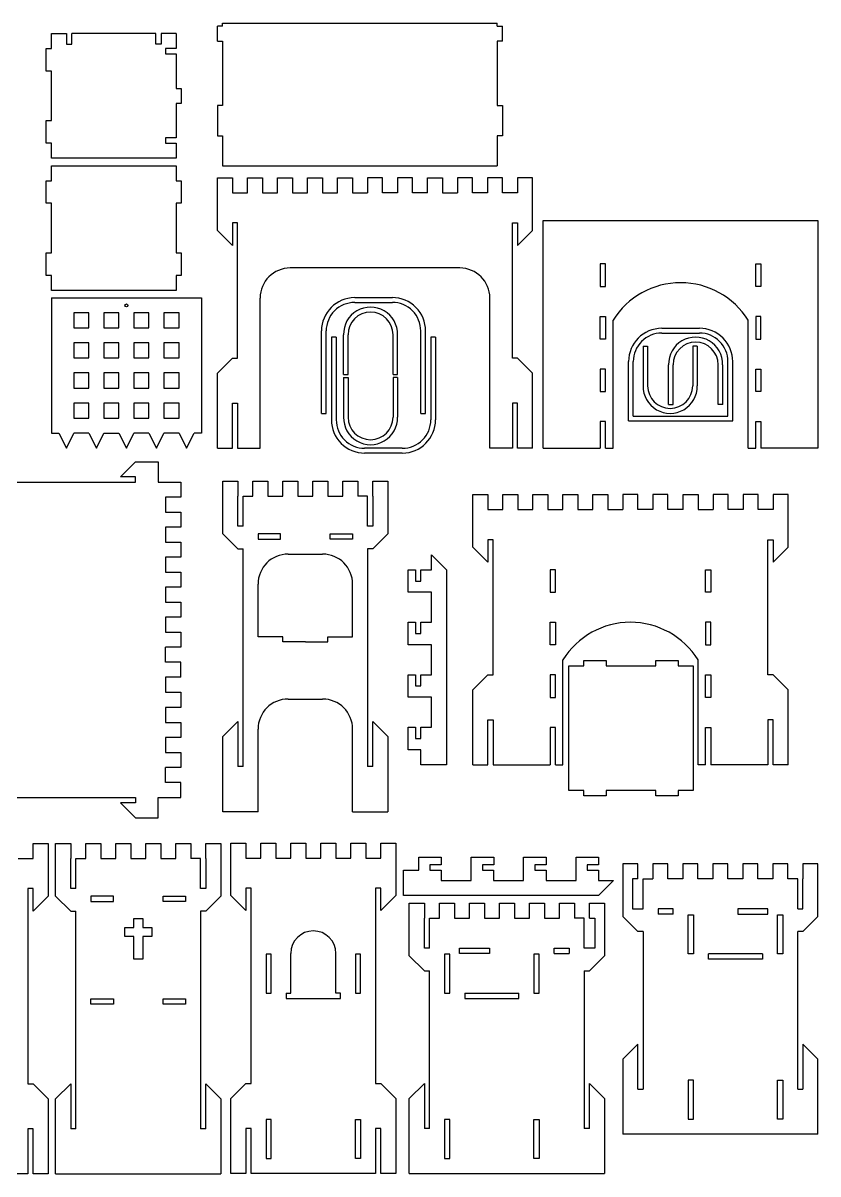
# Model space of a CAD drawing. Header units: millimetres. Extents: x 3 to 1433, y 3 to 703.
# Drawn here: x 417 to 897, y 3 to 697 of the extents above; entities that cross this region are included whole.
import ezdxf

# ---------------------------------------------------------------- set-up
doc = ezdxf.new("R2010")
doc.units = ezdxf.units.MM

msp = doc.modelspace()

# ---------------------------------------------------------------- linework, layer by layer
for p, q in [((537.02, 695.44), (533.85, 695.44)), ((533.85, 686.37), (533.85, 695.44)), ((537.02, 695.44), (537.02, 697.25)), ((537.02, 697.25), (702.92, 697.25)), ((702.92, 695.44), (702.92, 697.25)), ((702.92, 695.44), (706.1, 695.44)), ((706.1, 686.37), (706.1, 695.44)), ((433.65, 681.84), (433.65, 690.91)), ((433.65, 690.91), (442.71, 690.91)), ((442.71, 690.91), (442.71, 684.56)), ((445.89, 684.56), (445.89, 690.91)), ((496.66, 690.91), (445.89, 690.91)), ((496.66, 684.56), (496.66, 690.91)), ((508.89, 690.91), (499.83, 690.91)), ((499.83, 690.91), (499.83, 684.56)), ((508.89, 690.91), (508.89, 681.84)), ((430.48, 668.24), (430.48, 681.84)), ((430.48, 681.84), (433.65, 681.84)), ((442.71, 684.56), (445.89, 684.56)), ((499.83, 684.56), (496.66, 684.56)), ((508.89, 681.84), (502.55, 681.84)), ((502.55, 681.84), (502.55, 678.67)), ((533.85, 686.37), (537.02, 686.37)), ((537.02, 686.37), (537.02, 647.39)), ((706.1, 686.37), (702.92, 686.37)), ((702.92, 686.37), (702.92, 647.39)), ((502.55, 678.67), (508.89, 678.67)), ((508.89, 678.67), (508.89, 657.82)), ((433.65, 668.24), (430.48, 668.24)), ((433.65, 638.33), (433.65, 668.24)), ((508.89, 657.82), (512.07, 657.82)), ((512.07, 657.82), (512.07, 648.75)), ((512.07, 648.75), (508.89, 648.75)), ((508.89, 648.75), (508.89, 627.9)), ((533.85, 647.39), (533.85, 629.26)), ((537.02, 647.39), (533.85, 647.39)), ((702.92, 647.39), (706.1, 647.39)), ((706.1, 647.39), (706.1, 629.26)), ((430.48, 624.73), (430.48, 638.33)), ((430.48, 638.33), (433.65, 638.33)), ((508.89, 627.9), (502.55, 627.9)), ((502.55, 627.9), (502.55, 624.73)), ((533.85, 629.26), (537.02, 629.26)), ((537.02, 629.26), (537.02, 611.13)), ((706.1, 629.26), (702.92, 629.26)), ((702.92, 629.26), (702.92, 611.13)), ((433.65, 624.73), (430.48, 624.73)), ((433.65, 615.66), (433.65, 624.73)), ((502.55, 624.73), (508.89, 624.73)), ((508.89, 624.73), (508.89, 615.66)), ((508.89, 615.66), (433.65, 615.66)), ((433.65, 602.06), (433.65, 611.13)), ((433.65, 611.13), (508.89, 611.13)), ((508.89, 611.13), (508.89, 602.06)), ((537.02, 611.13), (702.92, 611.13)), ((430.48, 588.46), (430.48, 602.06)), ((430.48, 602.06), (433.65, 602.06)), ((508.89, 602.06), (512.07, 602.06)), ((512.07, 602.06), (512.07, 588.46)), ((533.85, 572.06), (533.85, 603.79)), ((533.85, 603.79), (542.91, 603.79)), ((542.91, 603.79), (542.91, 594.73)), ((551.98, 594.73), (551.98, 603.79)), ((551.98, 603.79), (561.05, 603.79)), ((561.05, 603.79), (561.05, 594.73)), ((570.11, 594.73), (570.11, 603.79)), ((570.11, 603.79), (579.18, 603.79)), ((579.18, 603.79), (579.18, 594.73)), ((588.24, 594.73), (588.24, 603.79)), ((588.24, 603.79), (597.31, 603.79)), ((597.31, 603.79), (597.31, 594.73)), ((606.37, 594.73), (606.37, 603.79)), ((606.37, 603.79), (615.44, 603.79)), ((615.44, 603.79), (615.44, 594.73)), ((633.57, 603.79), (624.51, 603.79)), ((624.51, 603.79), (624.51, 594.73)), ((633.57, 594.73), (633.57, 603.79)), ((651.7, 603.79), (642.64, 603.79)), ((642.64, 603.79), (642.64, 594.73)), ((651.7, 594.73), (651.7, 603.79)), ((660.77, 594.73), (660.77, 603.79)), ((660.77, 603.79), (669.83, 603.79)), ((669.83, 603.79), (669.83, 594.73)), ((687.97, 603.79), (678.9, 603.79)), ((678.9, 603.79), (678.9, 594.73)), ((687.97, 594.73), (687.97, 603.79)), ((706.1, 603.79), (697.03, 603.79)), ((697.03, 603.79), (697.03, 594.73)), ((706.1, 594.73), (706.1, 603.79)), ((724.23, 603.79), (715.16, 603.79)), ((715.16, 603.79), (715.16, 594.73)), ((724.23, 572.06), (724.23, 603.79)), ((542.91, 594.73), (551.98, 594.73)), ((561.05, 594.73), (570.11, 594.73)), ((579.18, 594.73), (588.24, 594.73)), ((597.31, 594.73), (606.37, 594.73)), ((615.44, 594.73), (624.51, 594.73)), ((642.64, 594.73), (633.57, 594.73)), ((660.77, 594.73), (651.7, 594.73)), ((669.83, 594.73), (678.9, 594.73)), ((697.03, 594.73), (687.97, 594.73)), ((715.16, 594.73), (706.1, 594.73)), ((433.65, 588.46), (430.48, 588.46)), ((433.65, 558.55), (433.65, 588.46)), ((512.07, 588.46), (508.89, 588.46)), ((508.89, 588.46), (508.89, 558.55)), ((546.09, 576.59), (542.91, 576.59)), ((542.91, 576.59), (542.91, 563)), ((546.09, 495), (546.09, 576.59)), ((711.99, 495), (711.99, 576.59)), ((711.99, 576.59), (715.16, 576.59)), ((715.16, 576.59), (715.16, 563)), ((730.65, 440.61), (730.65, 578.13)), ((730.65, 578.13), (896.55, 578.13)), ((896.55, 578.13), (896.55, 440.61)), ((542.91, 563), (533.85, 572.06)), ((715.16, 563), (724.23, 572.06)), ((430.48, 544.95), (430.48, 558.55)), ((430.48, 558.55), (433.65, 558.55)), ((508.89, 558.55), (512.07, 558.55)), ((512.07, 558.55), (512.07, 544.95)), ((680.26, 549.4), (577.82, 549.4)), ((768.27, 551.84), (765.1, 551.84)), ((765.1, 551.84), (765.1, 538.25)), ((768.27, 538.25), (768.27, 551.84)), ((858.93, 538.25), (858.93, 551.84)), ((858.93, 551.84), (862.1, 551.84)), ((862.1, 551.84), (862.1, 538.25)), ((433.65, 544.95), (430.48, 544.95)), ((433.65, 535.88), (433.65, 544.95)), ((512.07, 544.95), (508.89, 544.95)), ((508.89, 544.95), (508.89, 535.88)), ((508.89, 535.88), (433.65, 535.88)), ((765.1, 538.25), (768.27, 538.25)), ((862.1, 538.25), (858.93, 538.25)), ((433.65, 531.35), (524.31, 531.35)), ((433.65, 531.35), (433.65, 449.76)), ((524.31, 531.35), (524.31, 449.76)), ((559.69, 440.61), (559.69, 531.27)), ((616.79, 531.49), (639.52, 531.52)), ((616.79, 528.59), (639.52, 528.62)), ((698.39, 440.61), (698.39, 531.27)), ((456.31, 522.28), (447.25, 522.28)), ((447.25, 522.28), (447.25, 513.22)), ((456.31, 513.22), (456.31, 522.28)), ((474.44, 522.28), (465.38, 522.28)), ((465.38, 522.28), (465.38, 513.22)), ((474.44, 513.22), (474.44, 522.28)), ((492.58, 522.28), (483.51, 522.28)), ((483.51, 522.28), (483.51, 513.22)), ((492.58, 513.22), (492.58, 522.28)), ((510.71, 522.28), (501.64, 522.28)), ((501.64, 522.28), (501.64, 513.22)), ((510.71, 513.22), (510.71, 522.28)), ((765.1, 506.52), (765.1, 520.11)), ((765.1, 520.11), (768.27, 520.11)), ((768.27, 520.11), (768.27, 506.52)), ((772.8, 440.61), (772.8, 517.85)), ((854.39, 440.61), (854.39, 517.85)), ((862.1, 520.11), (858.93, 520.11)), ((858.93, 520.11), (858.93, 506.52)), ((862.1, 506.52), (862.1, 520.11)), ((447.25, 513.22), (456.31, 513.22)), ((465.38, 513.22), (474.44, 513.22)), ((483.51, 513.22), (492.58, 513.22)), ((501.64, 513.22), (510.71, 513.22)), ((596.7, 461.54), (596.7, 511.4)), ((599.57, 461.54), (599.57, 511.4)), ((602.72, 507.65), (602.72, 457.76)), ((605.65, 507.65), (602.72, 507.65)), ((605.65, 507.65), (605.65, 457.76)), ((610.05, 485.13), (610.05, 509.15)), ((612.77, 485.13), (612.77, 509.15)), ((639.97, 485.13), (639.97, 509.15)), ((642.69, 485.13), (642.69, 509.15)), ((656.68, 461.54), (656.68, 511.4)), ((659.61, 461.54), (659.61, 511.4)), ((662.76, 507.65), (662.76, 457.79)), ((665.64, 507.65), (662.76, 507.65)), ((665.64, 507.65), (665.64, 457.79)), ((802.23, 512.99), (824.97, 512.99)), ((802.23, 510.09), (824.97, 510.09)), ((456.31, 504.15), (447.25, 504.15)), ((447.25, 504.15), (447.25, 495.09)), ((456.31, 495.09), (456.31, 504.15)), ((474.44, 504.15), (465.38, 504.15)), ((465.38, 504.15), (465.38, 495.09)), ((474.44, 495.09), (474.44, 504.15)), ((492.58, 504.15), (483.51, 504.15)), ((483.51, 504.15), (483.51, 495.09)), ((492.58, 495.09), (492.58, 504.15)), ((510.71, 504.15), (501.64, 504.15)), ((501.64, 504.15), (501.64, 495.09)), ((510.71, 495.09), (510.71, 504.15)), ((768.27, 506.52), (765.1, 506.52)), ((790.97, 502.28), (790.97, 478.25)), ((790.97, 502.28), (793.68, 502.28)), ((793.68, 502.28), (793.68, 478.25)), ((823.6, 502.28), (820.88, 502.28)), ((820.88, 502.28), (820.88, 478.25)), ((823.6, 502.28), (823.6, 478.25)), ((858.93, 506.52), (862.1, 506.52)), ((447.25, 495.09), (456.31, 495.09)), ((465.38, 495.09), (474.44, 495.09)), ((483.51, 495.09), (492.58, 495.09)), ((501.64, 495.09), (510.71, 495.09)), ((533.85, 485.94), (542.91, 495)), ((542.91, 495), (546.09, 495)), ((715.16, 495), (711.99, 495)), ((724.23, 485.94), (715.16, 495)), ((768.27, 488.38), (765.1, 488.38)), ((765.1, 488.38), (765.1, 474.79)), ((768.27, 474.79), (768.27, 488.38)), ((782.14, 457.06), (782.12, 492.9)), ((785.04, 459.96), (785.04, 492.9)), ((806.35, 467.02), (806.35, 491.04)), ((809.07, 467.02), (809.07, 491.04)), ((836.27, 467.02), (836.27, 491.04)), ((838.99, 467.02), (838.99, 491.04)), ((842.16, 459.95), (842.16, 492.9)), ((845.06, 457.06), (845.06, 492.9)), ((858.93, 474.79), (858.93, 488.38)), ((858.93, 488.38), (862.1, 488.38)), ((862.1, 488.38), (862.1, 474.79)), ((456.31, 486.02), (447.25, 486.02)), ((447.25, 486.02), (447.25, 476.96)), ((456.31, 476.96), (456.31, 486.02)), ((474.44, 486.02), (465.38, 486.02)), ((465.38, 486.02), (465.38, 476.96)), ((474.44, 476.96), (474.44, 486.02)), ((492.58, 486.02), (483.51, 486.02)), ((483.51, 486.02), (483.51, 476.96)), ((492.58, 476.96), (492.58, 486.02)), ((510.71, 486.02), (501.64, 486.02)), ((501.64, 486.02), (501.64, 476.96)), ((510.71, 476.96), (510.71, 486.02)), ((533.85, 440.61), (533.85, 485.94)), ((610.05, 485.13), (612.77, 485.13)), ((610.05, 483.4), (610.05, 459.37)), ((610.05, 483.4), (612.77, 483.4)), ((612.77, 483.4), (612.77, 459.37)), ((639.97, 485.13), (642.69, 485.13)), ((642.69, 483.4), (639.97, 483.4)), ((639.97, 483.4), (639.97, 459.37)), ((642.69, 483.4), (642.69, 459.37)), ((724.23, 440.61), (724.23, 485.94)), ((447.25, 476.96), (456.31, 476.96)), ((465.38, 476.96), (474.44, 476.96)), ((483.51, 476.96), (492.58, 476.96)), ((501.64, 476.96), (510.71, 476.96)), ((765.1, 474.79), (768.27, 474.79)), ((862.1, 474.79), (858.93, 474.79)), ((456.31, 467.89), (447.25, 467.89)), ((447.25, 467.89), (447.25, 458.82)), ((456.31, 458.82), (456.31, 467.89)), ((474.44, 467.89), (465.38, 467.89)), ((465.38, 467.89), (465.38, 458.82)), ((474.44, 458.82), (474.44, 467.89)), ((492.58, 467.89), (483.51, 467.89)), ((483.51, 467.89), (483.51, 458.82)), ((492.58, 458.82), (492.58, 467.89)), ((510.71, 467.89), (501.64, 467.89)), ((501.64, 467.89), (501.64, 458.82)), ((510.71, 458.82), (510.71, 467.89)), ((542.91, 440.61), (542.91, 467.81)), ((542.91, 467.81), (546.09, 467.81)), ((546.09, 467.81), (546.09, 440.61)), ((715.16, 467.81), (711.99, 467.81)), ((711.99, 467.81), (711.99, 440.61)), ((715.16, 440.61), (715.16, 467.81)), ((806.35, 467.02), (809.07, 467.02)), ((838.99, 467.02), (836.27, 467.02)), ((447.25, 458.82), (456.31, 458.82)), ((465.38, 458.82), (474.44, 458.82)), ((483.51, 458.82), (492.58, 458.82)), ((501.64, 458.82), (510.71, 458.82)), ((596.7, 461.54), (599.57, 461.54)), ((656.68, 461.54), (659.61, 461.54)), ((785.04, 459.96), (842.16, 459.95)), ((768.27, 456.65), (765.1, 456.65)), ((765.1, 456.65), (765.1, 440.61)), ((768.27, 440.61), (768.27, 456.65)), ((782.14, 457.06), (845.06, 457.06)), ((858.93, 440.61), (858.93, 456.65)), ((858.93, 456.65), (862.1, 456.65)), ((862.1, 456.65), (862.1, 440.61)), ((433.65, 449.76), (438.18, 449.76)), ((438.18, 449.76), (442.71, 440.69)), ((442.71, 440.69), (447.25, 449.76)), ((456.31, 449.76), (447.25, 449.76)), ((456.31, 449.76), (460.85, 440.69)), ((460.85, 440.69), (465.38, 449.76)), ((465.38, 449.76), (474.44, 449.76)), ((474.44, 449.76), (478.98, 440.69)), ((478.98, 440.69), (483.51, 449.76)), ((492.58, 449.76), (483.51, 449.76)), ((492.58, 449.76), (497.11, 440.69)), ((497.11, 440.69), (501.64, 449.76)), ((510.71, 449.76), (501.64, 449.76)), ((510.71, 449.76), (515.24, 440.69)), ((515.24, 440.69), (519.77, 449.76)), ((524.31, 449.76), (519.77, 449.76)), ((533.85, 440.61), (542.91, 440.61)), ((546.09, 440.61), (559.69, 440.61)), ((645.55, 440.6), (622.79, 440.6)), ((645.55, 437.7), (622.79, 437.7)), ((711.99, 440.61), (698.39, 440.61)), ((724.23, 440.61), (715.16, 440.61)), ((730.65, 440.61), (765.1, 440.61)), ((768.27, 440.61), (772.8, 440.61)), ((854.39, 440.61), (858.93, 440.61)), ((896.55, 440.61), (862.1, 440.61)), ((484.51, 432.46), (475.45, 423.39)), ((484.51, 432.46), (498.11, 432.46)), ((498.11, 432.46), (498.11, 420.22)), ((398.39, 420.22), (484.51, 420.22)), ((484.51, 423.39), (475.45, 423.39)), ((484.51, 420.22), (484.51, 423.39)), ((498.11, 420.22), (511.71, 420.22)), ((511.71, 420.22), (511.71, 411.15)), ((537.13, 388.97), (537.13, 420.7)), ((537.13, 420.7), (546.19, 420.7)), ((546.19, 420.7), (546.19, 411.64)), ((555.26, 411.64), (555.26, 420.7)), ((555.26, 420.7), (564.33, 420.7)), ((564.33, 420.7), (564.33, 411.64)), ((573.39, 411.64), (573.39, 420.7)), ((573.39, 420.7), (582.46, 420.7)), ((582.46, 420.7), (582.46, 411.64)), ((591.52, 411.64), (591.52, 420.7)), ((591.52, 420.7), (600.59, 420.7)), ((600.59, 420.7), (600.59, 411.64)), ((609.65, 411.64), (609.65, 420.7)), ((609.65, 420.7), (618.72, 420.7)), ((618.72, 420.7), (618.72, 411.64)), ((627.78, 411.64), (627.78, 420.7)), ((627.78, 420.7), (636.85, 420.7)), ((636.85, 420.7), (636.85, 388.97)), ((511.71, 411.15), (502.64, 411.15)), ((502.64, 411.15), (502.64, 402.09)), ((546.19, 393.5), (546.19, 411.64)), ((549.37, 393.5), (549.37, 411.64)), ((549.37, 411.64), (555.26, 411.64)), ((564.33, 411.64), (573.39, 411.64)), ((582.46, 411.64), (591.52, 411.64)), ((600.59, 411.64), (609.65, 411.64)), ((624.61, 411.64), (618.72, 411.64)), ((624.61, 393.5), (624.61, 411.64)), ((627.78, 411.64), (627.78, 393.5)), ((688.12, 380.88), (688.12, 412.61)), ((688.12, 412.61), (697.18, 412.61)), ((697.18, 412.61), (697.18, 403.54)), ((706.25, 403.54), (706.25, 412.61)), ((706.25, 412.61), (715.31, 412.61)), ((715.31, 412.61), (715.31, 403.54)), ((724.38, 403.54), (724.38, 412.61)), ((724.38, 412.61), (733.44, 412.61)), ((733.44, 412.61), (733.44, 403.54)), ((742.51, 403.54), (742.51, 412.61)), ((742.51, 412.61), (751.58, 412.61)), ((751.58, 412.61), (751.58, 403.54)), ((760.64, 403.54), (760.64, 412.61)), ((760.64, 412.61), (769.71, 412.61)), ((769.71, 412.61), (769.71, 403.54)), ((787.84, 412.61), (778.77, 412.61)), ((778.77, 412.61), (778.77, 403.54)), ((787.84, 403.54), (787.84, 412.61)), ((805.97, 412.61), (796.9, 412.61)), ((796.9, 412.61), (796.9, 403.54)), ((805.97, 403.54), (805.97, 412.61)), ((815.04, 403.54), (815.04, 412.61)), ((815.04, 412.61), (824.1, 412.61)), ((824.1, 412.61), (824.1, 403.54)), ((842.23, 412.61), (833.17, 412.61)), ((833.17, 412.61), (833.17, 403.54)), ((842.23, 403.54), (842.23, 412.61)), ((860.36, 412.61), (851.3, 412.61)), ((851.3, 412.61), (851.3, 403.54)), ((860.36, 403.54), (860.36, 412.61)), ((878.5, 412.61), (869.43, 412.61)), ((869.43, 412.61), (869.43, 403.54)), ((878.5, 380.88), (878.5, 412.61)), ((697.18, 403.54), (706.25, 403.54)), ((715.31, 403.54), (724.38, 403.54)), ((733.44, 403.54), (742.51, 403.54)), ((751.58, 403.54), (760.64, 403.54)), ((769.71, 403.54), (778.77, 403.54)), ((796.9, 403.54), (787.84, 403.54)), ((815.04, 403.54), (805.97, 403.54)), ((824.1, 403.54), (833.17, 403.54)), ((851.3, 403.54), (842.23, 403.54)), ((869.43, 403.54), (860.36, 403.54)), ((502.64, 402.09), (511.71, 402.09)), ((511.71, 402.09), (511.71, 393.02)), ((511.71, 393.02), (502.64, 393.02)), ((502.64, 393.02), (502.64, 383.96)), ((549.37, 393.5), (546.19, 393.5)), ((627.78, 393.5), (624.61, 393.5)), ((502.64, 383.96), (511.71, 383.96)), ((511.71, 383.96), (511.71, 374.89)), ((537.13, 388.97), (546.19, 379.91)), ((558.43, 388.97), (558.43, 385.8)), ((572.03, 388.97), (558.43, 388.97)), ((558.43, 385.8), (572.03, 385.8)), ((572.03, 385.8), (572.03, 388.97)), ((601.95, 385.8), (601.95, 388.97)), ((601.95, 388.97), (615.55, 388.97)), ((615.55, 385.8), (601.95, 385.8)), ((615.55, 388.97), (615.55, 385.8)), ((636.85, 388.97), (627.78, 379.91)), ((700.35, 385.41), (697.18, 385.41)), ((697.18, 385.41), (697.18, 371.81)), ((700.35, 303.82), (700.35, 385.41)), ((866.26, 303.82), (866.26, 385.41)), ((866.26, 385.41), (869.43, 385.41)), ((869.43, 385.41), (869.43, 371.81)), ((546.19, 379.91), (549.37, 379.91)), ((549.37, 248.45), (549.37, 379.91)), ((576.56, 376.73), (597.41, 376.73)), ((627.78, 379.91), (624.61, 379.91)), ((624.61, 379.91), (624.61, 248.45)), ((663.07, 367.22), (663.07, 376.29)), ((672.13, 367.22), (663.07, 376.29)), ((697.18, 371.81), (688.12, 380.88)), ((869.43, 371.81), (878.5, 380.88)), ((511.71, 374.89), (502.64, 374.89)), ((502.64, 374.89), (502.64, 365.83)), ((502.64, 365.83), (511.71, 365.83)), ((511.71, 365.83), (511.71, 356.76)), ((649.02, 353.68), (649.02, 367.28)), ((649.02, 367.28), (653.55, 367.28)), ((653.55, 367.28), (653.55, 360.48)), ((656.72, 360.48), (656.72, 367.22)), ((656.72, 367.22), (663.07, 367.22)), ((672.13, 367.22), (672.13, 249.43)), ((737.98, 367.28), (734.8, 367.28)), ((734.8, 367.28), (734.8, 353.68)), ((737.98, 353.68), (737.98, 367.28)), ((828.63, 353.68), (828.63, 367.28)), ((828.63, 367.28), (831.81, 367.28)), ((831.81, 367.28), (831.81, 353.68)), ((511.71, 356.76), (502.64, 356.76)), ((502.64, 356.76), (502.64, 347.69)), ((558.43, 326.87), (558.43, 358.6)), ((615.55, 326.87), (615.55, 358.6)), ((653.55, 360.48), (656.72, 360.48)), ((502.64, 347.69), (511.71, 347.69)), ((511.71, 347.69), (511.71, 338.63)), ((663.07, 353.68), (649.02, 353.68)), ((663.07, 335.55), (663.07, 353.68)), ((734.8, 353.68), (737.98, 353.68)), ((831.81, 353.68), (828.63, 353.68)), ((511.71, 338.63), (502.64, 338.63)), ((502.64, 338.63), (502.64, 329.56)), ((649.02, 322.01), (649.02, 335.61)), ((649.02, 335.61), (653.55, 335.61)), ((653.55, 335.61), (653.55, 328.81)), ((656.72, 328.81), (656.72, 335.55)), ((656.72, 335.55), (663.07, 335.55)), ((734.8, 321.95), (734.8, 335.55)), ((734.8, 335.55), (737.98, 335.55)), ((737.98, 335.55), (737.98, 321.95)), ((831.81, 335.55), (828.63, 335.55)), ((828.63, 335.55), (828.63, 321.95)), ((831.81, 321.95), (831.81, 335.55)), ((502.64, 329.56), (511.71, 329.56)), ((511.71, 329.56), (511.71, 320.5)), ((573.39, 326.87), (558.43, 326.87)), ((573.39, 323.7), (573.39, 326.87)), ((600.59, 323.7), (600.59, 326.87)), ((600.59, 326.87), (615.55, 326.87)), ((653.55, 328.81), (656.72, 328.81)), ((502.64, 311.43), (502.64, 320.5)), ((511.71, 320.5), (502.64, 320.5)), ((586.99, 323.7), (573.39, 323.7)), ((586.99, 323.7), (600.59, 323.7)), ((663.07, 322.01), (649.02, 322.01)), ((663.07, 303.88), (663.07, 322.01)), ((737.98, 321.95), (734.8, 321.95)), ((828.63, 321.95), (831.81, 321.95)), ((742.51, 249.43), (742.51, 312.89)), ((824.1, 249.43), (824.1, 312.89)), ((511.71, 311.43), (502.64, 311.43)), ((511.71, 302.37), (511.71, 311.43)), ((746.02, 234.03), (746.02, 309.27)), ((746.02, 309.27), (755.09, 309.27)), ((755.09, 309.27), (755.09, 312.45)), ((755.09, 312.45), (768.69, 312.45)), ((768.69, 312.45), (768.69, 309.27)), ((768.69, 309.27), (798.6, 309.27)), ((798.6, 309.27), (798.6, 312.45)), ((798.6, 312.45), (812.2, 312.45)), ((812.2, 312.45), (812.2, 309.27)), ((812.2, 309.27), (821.27, 309.27)), ((821.27, 309.27), (821.27, 234.03)), ((511.71, 302.37), (502.64, 302.37)), ((502.64, 302.37), (502.64, 293.3)), ((649.02, 290.34), (649.02, 303.94)), ((649.02, 303.94), (653.55, 303.94)), ((653.55, 303.94), (653.55, 297.14)), ((656.72, 297.14), (656.72, 303.88)), ((656.72, 303.88), (663.07, 303.88)), ((688.12, 294.75), (697.18, 303.82)), ((697.18, 303.82), (700.35, 303.82)), ((737.98, 303.82), (734.8, 303.82)), ((734.8, 303.82), (734.8, 290.22)), ((737.98, 290.22), (737.98, 303.82)), ((828.63, 290.22), (828.63, 303.82)), ((828.63, 303.82), (831.81, 303.82)), ((831.81, 303.82), (831.81, 290.22)), ((869.43, 303.82), (866.26, 303.82)), ((878.5, 294.75), (869.43, 303.82)), ((502.64, 293.3), (511.71, 293.3)), ((511.71, 293.3), (511.71, 284.23)), ((653.55, 297.14), (656.72, 297.14)), ((688.12, 249.43), (688.12, 294.75)), ((878.5, 249.43), (878.5, 294.75)), ((576.56, 289.25), (597.41, 289.25)), ((663.07, 290.34), (649.02, 290.34)), ((663.07, 272.21), (663.07, 290.34)), ((734.8, 290.22), (737.98, 290.22)), ((831.81, 290.22), (828.63, 290.22)), ((511.71, 284.23), (502.64, 284.23)), ((502.64, 284.23), (502.64, 275.17)), ((502.64, 275.17), (511.71, 275.17)), ((511.71, 275.17), (511.71, 266.1)), ((546.19, 275.65), (537.13, 266.58)), ((546.19, 275.65), (546.19, 248.45)), ((558.43, 221.26), (558.43, 271.12)), ((615.55, 221.26), (615.55, 271.12)), ((627.78, 248.45), (627.78, 275.65)), ((627.78, 275.65), (636.85, 266.58)), ((649.02, 258.67), (649.02, 272.27)), ((649.02, 272.27), (653.55, 272.27)), ((653.55, 272.27), (653.55, 265.47)), ((656.72, 265.47), (656.72, 272.21)), ((656.72, 272.21), (663.07, 272.21)), ((697.18, 249.43), (697.18, 276.62)), ((697.18, 276.62), (700.35, 276.62)), ((700.35, 276.62), (700.35, 249.43)), ((737.98, 272.09), (734.8, 272.09)), ((734.8, 272.09), (734.8, 249.43)), ((737.98, 249.43), (737.98, 272.09)), ((828.63, 249.43), (828.63, 272.09)), ((828.63, 272.09), (831.81, 272.09)), ((831.81, 272.09), (831.81, 249.43)), ((869.43, 276.62), (866.26, 276.62)), ((866.26, 276.62), (866.26, 249.43)), ((869.43, 249.43), (869.43, 276.62)), ((511.71, 266.1), (502.64, 266.1)), ((502.64, 266.1), (502.64, 257.04)), ((537.13, 221.26), (537.13, 266.58)), ((636.85, 266.58), (636.85, 221.26)), ((653.55, 265.47), (656.72, 265.47)), ((502.64, 257.04), (511.71, 257.04)), ((511.71, 257.04), (511.71, 247.97)), ((656.72, 258.67), (649.02, 258.67)), ((656.72, 249.43), (656.72, 258.67)), ((502.64, 238.91), (502.64, 247.97)), ((511.71, 247.97), (502.64, 247.97)), ((549.37, 248.45), (546.19, 248.45)), ((627.78, 248.45), (624.61, 248.45)), ((672.13, 249.43), (656.72, 249.43)), ((688.12, 249.43), (697.18, 249.43)), ((700.35, 249.43), (734.8, 249.43)), ((737.98, 249.43), (742.51, 249.43)), ((828.63, 249.43), (824.1, 249.43)), ((866.26, 249.43), (831.81, 249.43)), ((878.5, 249.43), (869.43, 249.43)), ((511.71, 238.91), (502.64, 238.91)), ((511.71, 229.84), (511.71, 238.91)), ((398.39, 229.84), (484.51, 229.84)), ((484.51, 229.84), (484.51, 226.67)), ((498.11, 229.84), (511.71, 229.84)), ((498.11, 217.6), (498.11, 229.84)), ((755.09, 234.03), (746.02, 234.03)), ((755.09, 230.86), (755.09, 234.03)), ((768.69, 230.86), (755.09, 230.86)), ((798.6, 234.03), (768.69, 234.03)), ((768.69, 234.03), (768.69, 230.86)), ((798.6, 230.86), (798.6, 234.03)), ((812.2, 230.86), (798.6, 230.86)), ((821.27, 234.03), (812.2, 234.03)), ((812.2, 234.03), (812.2, 230.86)), ((484.51, 226.67), (475.45, 226.67)), ((484.51, 217.6), (475.45, 226.67)), ((484.51, 217.6), (498.11, 217.6)), ((558.43, 221.26), (537.13, 221.26)), ((615.55, 221.26), (636.85, 221.26)), ((422.62, 192.96), (422.62, 202.03)), ((422.62, 202.03), (431.69, 202.03)), ((431.69, 202.03), (431.69, 170.3)), ((436.22, 170.3), (436.22, 202.03)), ((436.22, 202.03), (445.29, 202.03)), ((445.29, 202.03), (445.29, 192.96)), ((454.35, 192.96), (454.35, 202.03)), ((454.35, 202.03), (463.42, 202.03)), ((463.42, 202.03), (463.42, 192.96)), ((472.48, 192.96), (472.48, 202.03)), ((472.48, 202.03), (481.55, 202.03)), ((481.55, 202.03), (481.55, 192.96)), ((490.62, 192.96), (490.62, 202.03)), ((490.62, 202.03), (499.68, 202.03)), ((499.68, 202.03), (499.68, 192.96)), ((508.75, 192.96), (508.75, 202.03)), ((508.75, 202.03), (517.81, 202.03)), ((517.81, 202.03), (517.81, 192.96)), ((526.88, 192.96), (526.88, 202.03)), ((526.88, 202.03), (535.94, 202.03)), ((535.94, 202.03), (535.94, 170.3)), ((541.94, 170.61), (541.94, 202.34)), ((541.94, 202.34), (551.01, 202.34)), ((551.01, 202.34), (551.01, 193.27)), ((560.08, 193.27), (560.08, 202.34)), ((560.08, 202.34), (569.14, 202.34)), ((569.14, 202.34), (569.14, 193.27)), ((578.21, 193.27), (578.21, 202.34)), ((578.21, 202.34), (587.27, 202.34)), ((587.27, 202.34), (587.27, 193.27)), ((596.34, 193.27), (596.34, 202.34)), ((596.34, 202.34), (605.4, 202.34)), ((605.4, 202.34), (605.4, 193.27)), ((614.47, 193.27), (614.47, 202.34)), ((614.47, 202.34), (623.54, 202.34)), ((623.54, 202.34), (623.54, 193.27)), ((632.6, 193.27), (632.6, 202.34)), ((632.6, 202.34), (641.67, 202.34)), ((641.67, 202.34), (641.67, 170.61)), ((413.56, 192.96), (422.62, 192.96)), ((445.29, 174.83), (445.29, 192.96)), ((448.46, 174.83), (448.46, 192.96)), ((448.46, 192.96), (454.35, 192.96)), ((463.42, 192.96), (472.48, 192.96)), ((481.55, 192.96), (490.62, 192.96)), ((499.68, 192.96), (508.75, 192.96)), ((523.71, 192.96), (517.81, 192.96)), ((523.71, 174.83), (523.71, 192.96)), ((526.88, 192.96), (526.88, 174.83)), ((551.01, 193.27), (560.08, 193.27)), ((569.14, 193.27), (578.21, 193.27)), ((587.27, 193.27), (596.34, 193.27)), ((605.4, 193.27), (614.47, 193.27)), ((623.54, 193.27), (632.6, 193.27)), ((655.45, 186.02), (655.45, 193.72)), ((655.45, 193.72), (669.04, 193.72)), ((669.04, 189.19), (662.25, 189.19)), ((662.25, 189.19), (662.25, 186.02)), ((669.04, 193.72), (669.04, 189.19)), ((687.12, 179.67), (687.12, 193.72)), ((687.12, 193.72), (700.71, 193.72)), ((700.71, 189.19), (693.92, 189.19)), ((693.92, 189.19), (693.92, 186.02)), ((700.71, 193.72), (700.71, 189.19)), ((718.79, 179.67), (718.79, 193.72)), ((718.79, 193.72), (732.38, 193.72)), ((732.38, 189.19), (725.59, 189.19)), ((725.59, 189.19), (725.59, 186.02)), ((732.38, 193.72), (732.38, 189.19)), ((750.46, 179.67), (750.46, 193.72)), ((750.46, 193.72), (764.05, 193.72)), ((764.05, 189.19), (757.26, 189.19)), ((757.26, 189.19), (757.26, 186.02)), ((764.05, 193.72), (764.05, 189.19)), ((787.76, 189.76), (778.7, 189.76)), ((778.7, 189.76), (778.7, 158.03)), ((787.76, 180.69), (787.76, 189.76)), ((805.89, 189.76), (796.83, 189.76)), ((796.83, 189.76), (796.83, 180.69)), ((805.89, 180.69), (805.89, 189.76)), ((824.02, 189.76), (814.96, 189.76)), ((814.96, 189.76), (814.96, 180.69)), ((824.02, 180.69), (824.02, 189.76)), ((842.16, 189.76), (833.09, 189.76)), ((833.09, 189.76), (833.09, 180.69)), ((842.16, 180.69), (842.16, 189.76)), ((860.29, 189.76), (851.22, 189.76)), ((851.22, 189.76), (851.22, 180.69)), ((860.29, 180.69), (860.29, 189.76)), ((878.42, 189.76), (869.35, 189.76)), ((869.35, 189.76), (869.35, 180.69)), ((878.42, 180.69), (878.42, 189.76)), ((896.55, 189.76), (887.48, 189.76)), ((887.48, 189.76), (887.48, 180.69)), ((896.55, 158.03), (896.55, 189.76)), ((646.2, 170.61), (646.2, 186.02)), ((646.2, 186.02), (655.45, 186.02)), ((662.25, 186.02), (668.98, 186.02)), ((668.98, 186.02), (668.98, 179.67)), ((693.92, 186.02), (700.65, 186.02)), ((700.65, 186.02), (700.65, 179.67)), ((725.59, 186.02), (732.32, 186.02)), ((732.32, 186.02), (732.32, 179.67)), ((757.26, 186.02), (763.99, 186.02)), ((763.99, 186.02), (763.99, 179.67)), ((787.76, 180.69), (784.59, 180.69)), ((784.59, 180.69), (784.59, 162.56)), ((790.93, 162.56), (790.93, 180.69)), ((790.93, 180.69), (796.83, 180.69)), ((814.96, 180.69), (805.89, 180.69)), ((833.09, 180.69), (824.02, 180.69)), ((851.22, 180.69), (842.16, 180.69)), ((869.35, 180.69), (860.29, 180.69)), ((884.31, 180.69), (878.42, 180.69)), ((884.31, 162.56), (884.31, 180.69)), ((887.48, 162.56), (887.48, 180.69)), ((422.62, 174.83), (419.45, 174.83)), ((419.45, 174.83), (419.45, 56.98)), ((422.62, 161.23), (422.62, 174.83)), ((448.46, 174.83), (445.29, 174.83)), ((526.88, 174.83), (523.71, 174.83)), ((554.18, 175.14), (551.01, 175.14)), ((551.01, 175.14), (551.01, 161.54)), ((554.18, 57.28), (554.18, 175.14)), ((632.6, 175.14), (629.43, 175.14)), ((629.43, 175.14), (629.43, 57.28)), ((632.6, 161.54), (632.6, 175.14)), ((668.98, 179.67), (687.12, 179.67)), ((700.65, 179.67), (718.79, 179.67)), ((732.32, 179.67), (750.46, 179.67)), ((763.99, 179.67), (773.06, 179.67)), ((763.99, 170.61), (773.06, 179.67)), ((431.69, 170.3), (422.62, 161.23)), ((436.22, 170.3), (445.29, 161.23)), ((457.53, 170.3), (457.53, 167.13)), ((471.13, 170.3), (457.53, 170.3)), ((457.53, 167.13), (471.13, 167.13)), ((471.13, 167.13), (471.13, 170.3)), ((501.04, 167.13), (501.04, 170.3)), ((501.04, 170.3), (514.64, 170.3)), ((514.64, 167.13), (501.04, 167.13)), ((514.64, 170.3), (514.64, 167.13)), ((535.94, 170.3), (526.88, 161.23)), ((541.94, 170.61), (551.01, 161.54)), ((641.67, 170.61), (632.6, 161.54)), ((763.99, 170.61), (646.2, 170.61)), ((445.29, 161.23), (448.46, 161.23)), ((448.46, 29.78), (448.46, 161.23)), ((526.88, 161.23), (523.71, 161.23)), ((523.71, 161.23), (523.71, 29.78)), ((649.78, 134.34), (649.78, 166.07)), ((649.78, 166.07), (658.85, 166.07)), ((658.85, 166.07), (658.85, 157.01)), ((667.92, 157.01), (667.92, 166.07)), ((667.92, 166.07), (676.98, 166.07)), ((676.98, 166.07), (676.98, 157.01)), ((686.05, 157.01), (686.05, 166.07)), ((686.05, 166.07), (695.11, 166.07)), ((695.11, 166.07), (695.11, 157.01)), ((704.18, 157.01), (704.18, 166.07)), ((704.18, 166.07), (713.24, 166.07)), ((713.24, 166.07), (713.24, 157.01)), ((722.31, 157.01), (722.31, 166.07)), ((722.31, 166.07), (731.38, 166.07)), ((731.38, 166.07), (731.38, 157.01)), ((740.44, 157.01), (740.44, 166.07)), ((740.44, 166.07), (749.51, 166.07)), ((749.51, 166.07), (749.51, 157.01)), ((758.57, 157.01), (758.57, 166.07)), ((758.57, 166.07), (767.64, 166.07)), ((767.64, 166.07), (767.64, 134.34)), ((784.59, 162.56), (787.76, 162.56)), ((787.76, 162.56), (790.93, 162.56)), ((809.07, 162.56), (800, 162.56)), ((800, 162.56), (800, 159.39)), ((809.07, 159.39), (809.07, 162.56)), ((866.18, 162.56), (848.05, 162.56)), ((848.05, 162.56), (848.05, 159.39)), ((866.18, 159.39), (866.18, 162.56)), ((884.31, 162.56), (887.48, 162.56)), ((483.36, 151.26), (483.36, 156.7)), ((483.36, 156.7), (486.08, 156.7)), ((486.08, 156.7), (488.8, 156.7)), ((488.8, 156.7), (488.8, 151.26)), ((658.85, 138.88), (658.85, 157.01)), ((662.02, 138.88), (662.02, 157.01)), ((662.02, 157.01), (667.92, 157.01)), ((676.98, 157.01), (686.05, 157.01)), ((695.11, 157.01), (704.18, 157.01)), ((713.24, 157.01), (722.31, 157.01)), ((731.38, 157.01), (740.44, 157.01)), ((755.4, 157.01), (749.51, 157.01)), ((755.4, 138.88), (755.4, 157.01)), ((758.57, 157.01), (761.75, 157.01)), ((761.75, 157.01), (761.75, 138.88)), ((778.7, 158.03), (787.76, 148.96)), ((809.07, 159.39), (800, 159.39)), ((818.13, 135.42), (818.13, 158.99)), ((818.13, 158.99), (821.3, 158.99)), ((821.3, 158.99), (821.3, 135.42)), ((848.05, 159.39), (866.18, 159.39)), ((872.07, 135.42), (872.07, 158.99)), ((872.07, 158.99), (875.25, 158.99)), ((875.25, 158.99), (875.25, 135.42)), ((896.55, 158.03), (887.48, 148.96)), ((477.92, 145.82), (477.92, 151.26)), ((477.92, 151.26), (483.36, 151.26)), ((488.8, 151.26), (494.24, 151.26)), ((494.24, 151.26), (494.24, 145.82)), ((790.93, 148.96), (787.76, 148.96)), ((790.93, 148.96), (790.93, 53.77)), ((884.31, 53.77), (884.31, 148.96)), ((887.48, 148.96), (884.31, 148.96)), ((483.36, 145.82), (477.92, 145.82)), ((483.36, 132.22), (483.36, 145.82)), ((494.24, 145.82), (488.8, 145.82)), ((488.8, 145.82), (488.8, 132.22)), ((488.8, 132.22), (483.36, 132.22)), ((566.42, 135.25), (563.25, 135.25)), ((563.25, 135.25), (563.25, 111.68)), ((566.42, 111.68), (566.42, 135.25)), ((578.21, 111.68), (578.21, 135.7)), ((605.4, 111.68), (605.4, 135.7)), ((620.36, 135.25), (617.19, 135.25)), ((617.19, 135.25), (617.19, 111.68)), ((620.36, 111.68), (620.36, 135.25)), ((649.78, 134.34), (658.85, 125.28)), ((662.02, 138.88), (658.85, 138.88)), ((674.26, 135.3), (671.09, 135.3)), ((671.09, 135.3), (671.09, 111.73)), ((674.26, 111.73), (674.26, 135.3)), ((680.15, 138.88), (698.29, 138.88)), ((680.15, 135.7), (680.15, 138.88)), ((698.29, 135.7), (680.15, 135.7)), ((698.29, 138.88), (698.29, 135.7)), ((728.2, 135.3), (725.03, 135.3)), ((725.03, 135.3), (725.03, 111.73)), ((728.2, 111.73), (728.2, 135.3)), ((737.27, 135.7), (737.27, 138.88)), ((737.27, 138.88), (746.33, 138.88)), ((737.27, 135.7), (746.33, 135.7)), ((746.33, 138.88), (746.33, 135.7)), ((758.57, 138.88), (755.4, 138.88)), ((761.75, 138.88), (758.57, 138.88)), ((767.64, 134.34), (758.57, 125.28)), ((821.3, 135.42), (818.13, 135.42)), ((830.37, 132.25), (830.37, 135.42)), ((863.01, 135.42), (830.37, 135.42)), ((863.01, 132.25), (830.37, 132.25)), ((863.01, 135.42), (863.01, 132.25)), ((875.25, 135.42), (872.07, 135.42)), ((658.85, 125.28), (662.02, 125.28)), ((662.02, 30.09), (662.02, 125.28)), ((755.4, 125.28), (755.4, 30.09)), ((755.4, 125.28), (758.57, 125.28)), ((563.25, 111.68), (566.42, 111.68)), ((575.49, 111.68), (575.49, 108.51)), ((575.49, 111.68), (578.21, 111.68)), ((608.12, 111.68), (605.4, 111.68)), ((608.12, 108.51), (608.12, 111.68)), ((617.19, 111.68), (620.36, 111.68)), ((671.09, 111.73), (674.26, 111.73)), ((683.33, 111.73), (683.33, 108.56)), ((683.33, 111.73), (715.96, 111.73)), ((715.96, 108.56), (715.96, 111.73)), ((725.03, 111.73), (728.2, 111.73)), ((457.53, 108.2), (471.13, 108.2)), ((457.53, 105.03), (457.53, 108.2)), ((471.13, 105.03), (457.53, 105.03)), ((471.13, 108.2), (471.13, 105.03)), ((501.04, 108.2), (514.64, 108.2)), ((501.04, 105.03), (501.04, 108.2)), ((514.64, 105.03), (501.04, 105.03)), ((514.64, 108.2), (514.64, 105.03)), ((575.49, 108.51), (608.12, 108.51)), ((683.33, 108.56), (715.96, 108.56)), ((787.76, 80.97), (778.7, 71.9)), ((787.76, 53.77), (787.76, 80.97)), ((887.48, 80.97), (896.55, 71.9)), ((887.48, 80.97), (887.48, 53.77)), ((778.7, 71.9), (778.7, 26.57)), ((896.55, 26.57), (896.55, 71.9)), ((419.45, 56.98), (422.62, 56.98)), ((422.62, 56.98), (431.69, 47.91)), ((445.29, 56.98), (436.22, 47.91)), ((445.29, 56.98), (445.29, 29.78)), ((526.88, 29.78), (526.88, 56.98)), ((526.88, 56.98), (535.94, 47.91)), ((551.01, 57.28), (541.94, 48.22)), ((551.01, 57.28), (554.18, 57.28)), ((629.43, 57.28), (632.6, 57.28)), ((632.6, 57.28), (641.67, 48.22)), ((658.85, 57.28), (649.78, 48.22)), ((658.85, 57.28), (658.85, 30.09)), ((758.57, 30.09), (758.57, 57.28)), ((758.57, 57.28), (767.64, 48.22)), ((821.3, 59.21), (818.13, 59.21)), ((818.13, 59.21), (818.13, 53.77)), ((821.3, 35.64), (821.3, 59.21)), ((872.07, 35.64), (872.07, 59.21)), ((872.07, 59.21), (875.25, 59.21)), ((875.25, 59.21), (875.25, 53.77)), ((787.76, 53.77), (790.93, 53.77)), ((818.13, 53.77), (818.13, 35.64)), ((875.25, 53.77), (875.25, 35.64)), ((884.31, 53.77), (887.48, 53.77)), ((431.69, 47.91), (431.69, 2.58)), ((436.22, 2.58), (436.22, 47.91)), ((535.94, 47.91), (535.94, 2.58)), ((541.94, 2.89), (541.94, 48.22)), ((641.67, 48.22), (641.67, 2.89)), ((649.78, 2.89), (649.78, 48.22)), ((767.64, 48.22), (767.64, 2.89)), ((566.42, 35.53), (563.25, 35.53)), ((563.25, 35.53), (563.25, 30.09)), ((566.42, 11.96), (566.42, 35.53)), ((617.19, 11.96), (617.19, 35.53)), ((617.19, 35.53), (620.36, 35.53)), ((620.36, 35.53), (620.36, 30.09)), ((674.26, 35.53), (671.09, 35.53)), ((671.09, 35.53), (671.09, 30.09)), ((674.26, 11.96), (674.26, 35.53)), ((725.03, 11.96), (725.03, 35.53)), ((725.03, 35.53), (728.2, 35.53)), ((728.2, 35.53), (728.2, 30.09)), ((818.13, 35.64), (821.3, 35.64)), ((875.25, 35.64), (872.07, 35.64)), ((422.62, 29.78), (419.45, 29.78)), ((419.45, 29.78), (419.45, 2.58)), ((422.62, 2.58), (422.62, 29.78)), ((448.46, 29.78), (445.29, 29.78)), ((526.88, 29.78), (523.71, 29.78)), ((554.18, 30.09), (551.01, 30.09)), ((551.01, 30.09), (551.01, 2.89)), ((554.18, 2.89), (554.18, 30.09)), ((563.25, 30.09), (563.25, 11.96)), ((620.36, 30.09), (620.36, 11.96)), ((632.6, 30.09), (629.43, 30.09)), ((629.43, 30.09), (629.43, 2.89)), ((632.6, 2.89), (632.6, 30.09)), ((662.02, 30.09), (658.85, 30.09)), ((671.09, 30.09), (671.09, 11.96)), ((728.2, 30.09), (728.2, 11.96)), ((758.57, 30.09), (755.4, 30.09)), ((896.55, 26.57), (778.7, 26.57)), ((563.25, 11.96), (566.42, 11.96)), ((620.36, 11.96), (617.19, 11.96)), ((671.09, 11.96), (674.26, 11.96)), ((728.2, 11.96), (725.03, 11.96)), ((419.45, 2.58), (344.21, 2.58)), ((431.69, 2.58), (422.62, 2.58)), ((436.22, 2.58), (535.94, 2.58)), ((551.01, 2.89), (541.94, 2.89)), ((629.43, 2.89), (554.18, 2.89)), ((641.67, 2.89), (632.6, 2.89)), ((649.78, 2.89), (767.64, 2.89))]:
    msp.add_line(p, q)
msp.add_circle((478.98, 526.82), 0.907)
for centre, radius, start, end in [((577.82, 531.27), 18.13, 90, 180), ((680.26, 531.27), 18.13, 0, 90), ((813.6, 492.46), 48.05, 31.89079, 148.10921), ((616.82, 511.37), 20.12, 90.08547, 179.91453), ((616.74, 511.42), 17.17, 89.84904, 180.06497), ((639.57, 511.47), 20.05, 359.80681, 90.12654), ((639.56, 511.49), 17.12, 359.69785, 90.13003), ((626.37, 509.45), 16.32, 358.95715, 181.04285), ((626.37, 509.15), 13.6, 0, 180), ((802.27, 492.84), 20.15, 90.1228, 179.82452), ((802.17, 492.97), 17.13, 89.78802, 180.21198), ((822.67, 491.34), 16.32, 358.95715, 181.04285), ((825.05, 492.99), 20.01, 359.75956, 90.24044), ((825.03, 492.97), 17.13, 359.78802, 90.21198), ((822.67, 491.04), 13.6, 0, 180), ((807.28, 477.96), 16.32, 178.95715, 1.04285), ((807.28, 478.25), 13.6, 180, 0), ((626.37, 459.08), 16.32, 178.95715, 1.04285), ((626.37, 459.37), 13.6, 180, 0), ((622.73, 457.7), 20.01, 179.83578, 270.16422), ((622.73, 457.68), 17.08, 179.72969, 270.18405), ((645.52, 457.82), 20.12, 270.09207, 359.90793), ((645.6, 457.77), 17.17, 269.84904, 0.06497), ((576.56, 358.6), 18.13, 90, 180), ((597.41, 358.6), 18.13, 0, 90), ((783.31, 287.5), 48.05, 31.89079, 148.10921), ((576.56, 271.12), 18.13, 90, 180), ((597.41, 271.12), 18.13, 0, 90), ((591.81, 135.7), 13.6, 0, 180)]:
    msp.add_arc(centre, radius, start, end)

doc.saveas('drawing.dxf')
